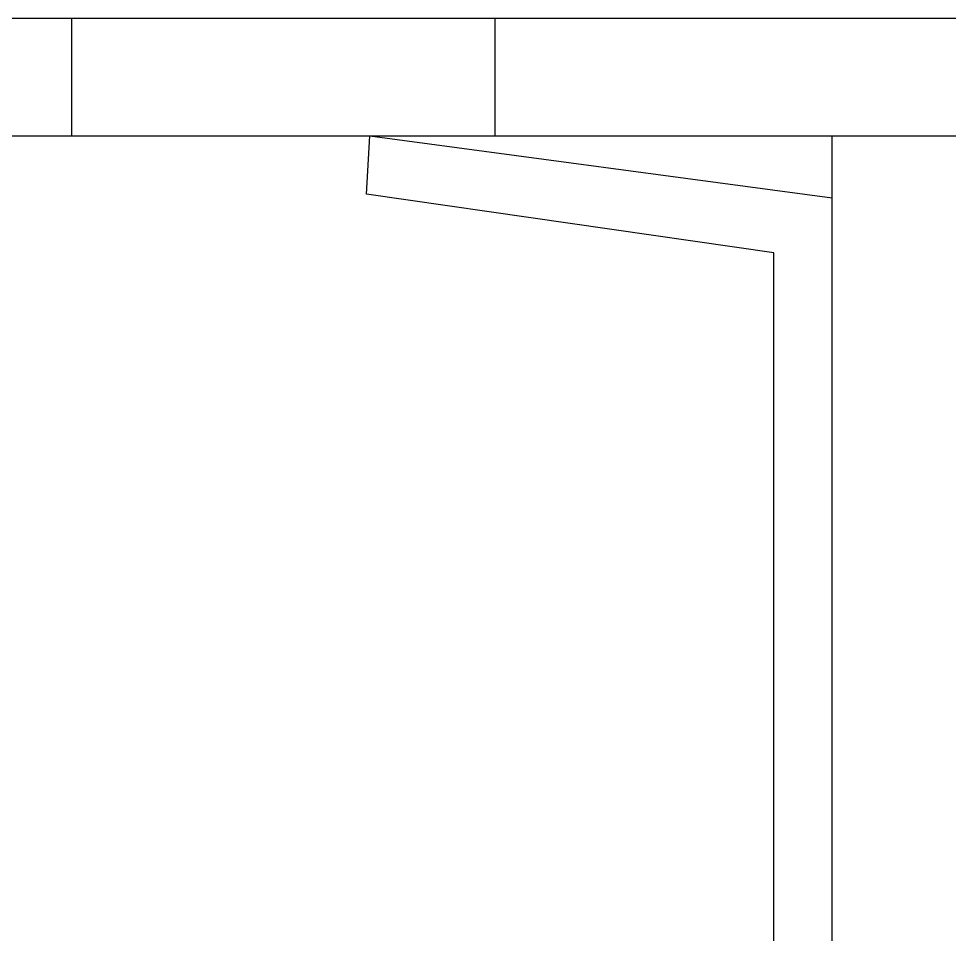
# Model space of a CAD drawing. Header units: millimetres. Extents: x -17017 to 2697, y 1903 to 18260.
# Drawn here: x -16977.0824 to -16977.0188, y 18248.0033 to 18248.0659 of the extents above; entities that cross this region are included whole.
import ezdxf

# ---------------------------------------------------------------- set-up
doc = ezdxf.new("R2010")
doc.units = ezdxf.units.MM
doc.layers.add('OP-MOB-MOVIL', color=8, linetype='Continuous')

# ---------------------------------------------------------------- blocks, each defined once
blk = doc.blocks.new('mesas y sillas de cafeteria')
for p, q in [((50.07697, -14.21145), (50.07697, -14.25145)), ((50.22168, -14.21145), (50.22168, -14.25145)), ((50.33697, -14.93145), (50.33697, -14.25145))]:
    blk.add_line(p, q)
blk.add_lwpolyline([(49.97697, -14.21145), (49.97697, -14.25145), (50.77697, -14.25145), (50.77697, -14.21145)], close=True)
blk.add_lwpolyline([(50.33697, -14.75245), (50.15798, -14.93145), (50.12141, -14.93145), (50.12141, -14.91145), (50.14969, -14.91145), (50.31697, -14.74417), (50.31697, -14.29148), (50.1778, -14.27141), (50.17898, -14.25145), (50.33697, -14.27263)])

msp = doc.modelspace()

# ---------------------------------------------------------------- block references
at = {"layer": 'OP-MOB-MOVIL', "xscale": 0.2, "yscale": 0.2, "zscale": 0.2}
msp.add_blockref('mesas y sillas de cafeteria', (-16987.094223, 18250.908169), dxfattribs=at)

doc.saveas('drawing.dxf')
